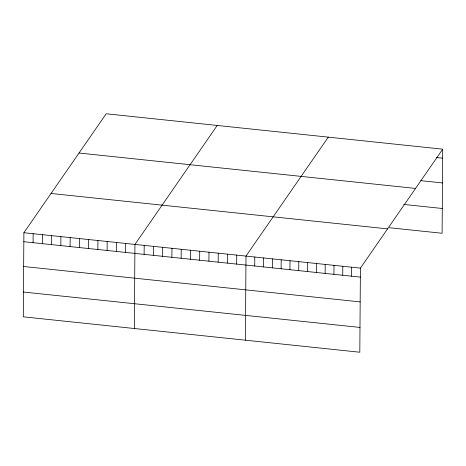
<?xml version="1.0" encoding="UTF-8"?>
<svg xmlns="http://www.w3.org/2000/svg" width="466" height="466" viewBox="0 0 466 466"><rect width="100%" height="100%" fill="white"/><g stroke="black" fill="none" stroke-linecap="round" stroke-linejoin="round"><path stroke-width="0.7" d="M23.888 232.732L23.3 316.828L359.816 352.226L360.404 268.125L442.7 149.172L106.184 113.774L23.888 232.732L360.404 268.125M33.08 242.687L33.138 233.705M42.33 243.66L42.394 234.678M51.586 244.633L51.65 235.65M60.842 245.605L60.906 236.623M70.098 246.578L70.156 237.596M79.348 247.551L79.412 238.569M88.604 248.524L88.668 239.541M97.86 249.496L97.918 240.52M107.11 250.475L107.174 241.493M116.366 251.448L116.43 242.466M125.622 252.421L125.686 243.438M134.348 328.513L134.936 244.411L217.232 125.453M144.128 254.366L144.192 245.384M153.384 255.339L153.448 246.357M162.64 256.312L162.698 247.33M171.89 257.284L171.954 248.302M181.146 258.257L181.21 249.281M190.402 259.236L190.46 250.254M199.652 260.209L199.716 251.226M208.908 261.181L208.972 252.199M218.164 262.154L218.228 253.172M227.42 263.127L227.478 254.145M236.67 264.1L236.734 255.118M245.401 340.192L245.99 256.09L328.285 137.138M254.727 265.999L254.791 257.016M263.529 266.925L263.593 257.943M272.33 267.851L272.389 258.869M281.132 268.777L281.19 259.795M289.934 269.703L289.992 260.721M298.735 270.63L298.793 261.647M307.531 271.556L307.595 262.574M316.332 272.482L316.397 263.5M325.134 273.408L325.198 264.426M333.936 274.334L334 265.352M342.737 275.255L342.801 266.278M351.539 276.181L351.603 267.199M442.7 149.172L442.112 233.268L389.308 227.717M436.543 157.514L442.636 158.155M420.798 180.662L442.467 182.94M79.028 153.029L415.544 188.427M403.696 204.423L442.286 208.483M51.044 193.472L387.561 228.87M23.824 241.714L360.34 277.107M23.65 266.5L360.166 301.898M23.475 292.042L359.991 327.435"/></g></svg>
